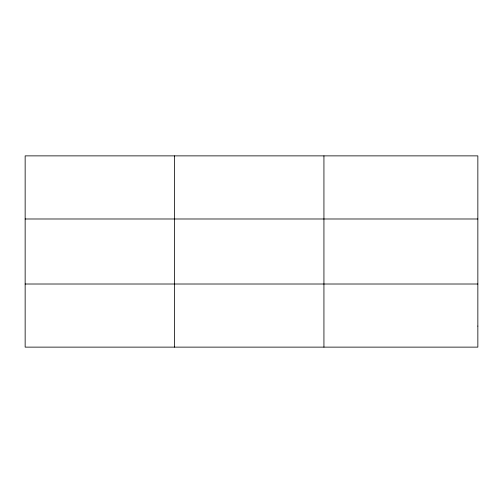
<?xml version="1.0" encoding="UTF-8"?>
<svg xmlns="http://www.w3.org/2000/svg" width="503" height="503" viewBox="0 0 503 503"><rect width="100%" height="100%" fill="white"/><g stroke="black" fill="none" stroke-linecap="round" stroke-linejoin="round"><path stroke-width="0.75" d="M174.541 155.873L174.541 347.127M323.932 155.873L323.932 347.127M25.15 218.987L477.85 218.987M25.15 284.013L477.85 284.013M477.85 326.089L477.85 347.127L25.15 347.127L25.15 155.873L477.85 155.873L477.85 326.089"/></g></svg>
